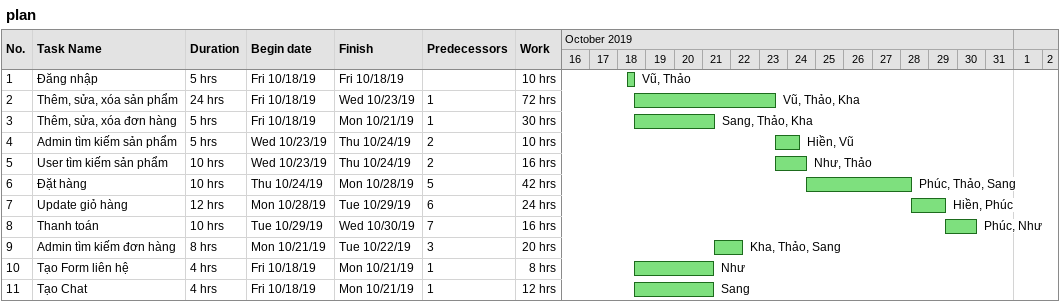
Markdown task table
plan

| ID | Task | Duration | Start | Finish | Predecessors | Resources | Work (h) |
|---|---|---|---|---|---|---|---|
| 1 | Đăng nhập | 5h | 2019-10-18 | 2019-10-18 |  | Vũ, Thảo | 10 |
| 2 | Thêm, sửa, xóa sản phẩm | 24h | 2019-10-18 | 2019-10-23 | 1 | Vũ, Thảo, Kha | 72 |
| 3 | Thêm, sửa, xóa đơn hàng | 5h | 2019-10-18 | 2019-10-21 | 1 | Sang, Thảo, Kha | 30 |
| 4 | Admin tìm kiếm sản phẩm | 5h | 2019-10-23 | 2019-10-24 | 2 | Hiền, Vũ | 10 |
| 5 | User tìm kiếm sản phẩm | 10h | 2019-10-23 | 2019-10-24 | 2 | Như, Thảo | 16 |
| 6 | Đặt hàng | 10h | 2019-10-24 | 2019-10-28 | 5 | Phúc, Thảo, Sang | 42 |
| 7 | Update giỏ hàng | 12h | 2019-10-28 | 2019-10-29 | 6 | Hiền, Phúc | 24 |
| 8 | Thanh toán | 10h | 2019-10-29 | 2019-10-30 | 7 | Phúc, Như | 16 |
| 9 | Admin tìm kiếm đơn hàng | 8h | 2019-10-21 | 2019-10-22 | 3 | Kha, Thảo, Sang | 20 |
| 10 | Tạo Form liên hệ | 4h | 2019-10-18 | 2019-10-21 | 1 | Như | 8 |
| 11 | Tạo Chat | 4h | 2019-10-18 | 2019-10-21 | 1 | Sang | 12 |
